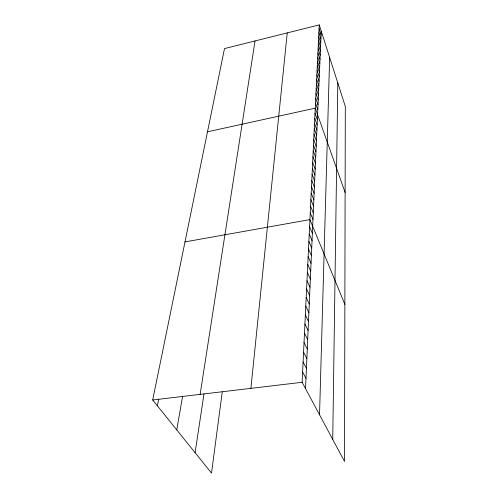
<?xml version="1.0" encoding="UTF-8"?>
<svg xmlns="http://www.w3.org/2000/svg" width="498" height="498" viewBox="0 0 498 498"><rect width="100%" height="100%" fill="white"/><g stroke="black" fill="none" stroke-linecap="round" stroke-linejoin="round"><path stroke-width="0.75" d="M332.732 439.454L337.806 82.979M319.535 414.797L329.639 57.407M305.542 388.664L321.26 31.169M319.255 24.9L345.313 106.491L344.51 461.441L302.124 382.283L319.255 24.9L224.505 48.58L152.687 399.994L211.519 473.1L222.257 391.932M250.905 388.353L287.24 32.905M195.091 452.688L203.975 393.999M200.128 394.372L255.032 40.954M176.746 429.892L182.617 396.103M157.393 405.845L158.744 399.035M207.498 131.802L315.265 108.153L345.12 192.471M184.995 241.91L309.924 219.606L344.865 304.371M152.687 399.994L302.124 382.283M302.616 372.025L305.99 378.443M303.101 361.99L306.432 368.439M303.568 352.173L306.861 358.653M304.029 342.562L307.285 349.073M304.483 333.156L307.696 339.692M304.925 323.943L308.1 330.504M305.355 314.923L308.492 321.503M305.778 306.089L308.885 312.688M306.195 297.431L309.264 304.048M306.6 288.946L309.632 295.575M306.998 280.635L309.999 287.271M307.391 272.481L310.36 279.129M307.776 264.488L310.708 271.149M308.15 256.644L311.051 263.311M308.517 248.956L311.393 255.63M308.878 241.412L311.723 248.091M309.233 234.004L312.047 240.69M309.582 226.739L312.364 233.425M310.248 212.808L312.981 219.494M310.571 206.128L313.273 212.814M310.883 199.561L313.559 206.247M311.194 193.112L313.846 199.791M311.499 186.769L314.126 193.448M311.798 180.537L314.4 187.211M312.09 174.412L314.668 181.073M312.383 168.38L314.935 175.041M312.663 162.454L315.197 169.108M312.943 156.627L315.452 163.269M313.217 150.888L315.707 157.524M313.491 145.248L315.956 151.871M313.752 139.689L316.199 146.312M314.02 134.23L316.435 140.834M314.275 128.845L316.678 135.45M314.531 123.554L316.909 130.14M314.78 118.337L317.139 124.917M315.022 113.208L317.363 119.769M315.508 103.173L317.805 109.716M315.738 98.268L318.023 104.798M315.975 93.437L318.234 99.955M316.199 88.681L318.446 95.18M316.423 83.988L318.652 90.48M316.647 79.369L318.857 85.843M316.865 74.818L319.056 81.274M317.083 70.33L319.255 76.773M317.294 65.904L319.448 72.335M317.5 61.54L319.641 67.958M317.705 57.239L319.834 63.638M317.911 53L320.021 59.387M318.11 48.816L320.202 55.185M318.309 44.696L320.388 51.045M318.502 40.631L320.569 46.961M318.695 36.615L320.743 42.934M319.075 28.753L321.092 35.041M318.888 32.656L320.917 38.962"/></g></svg>
